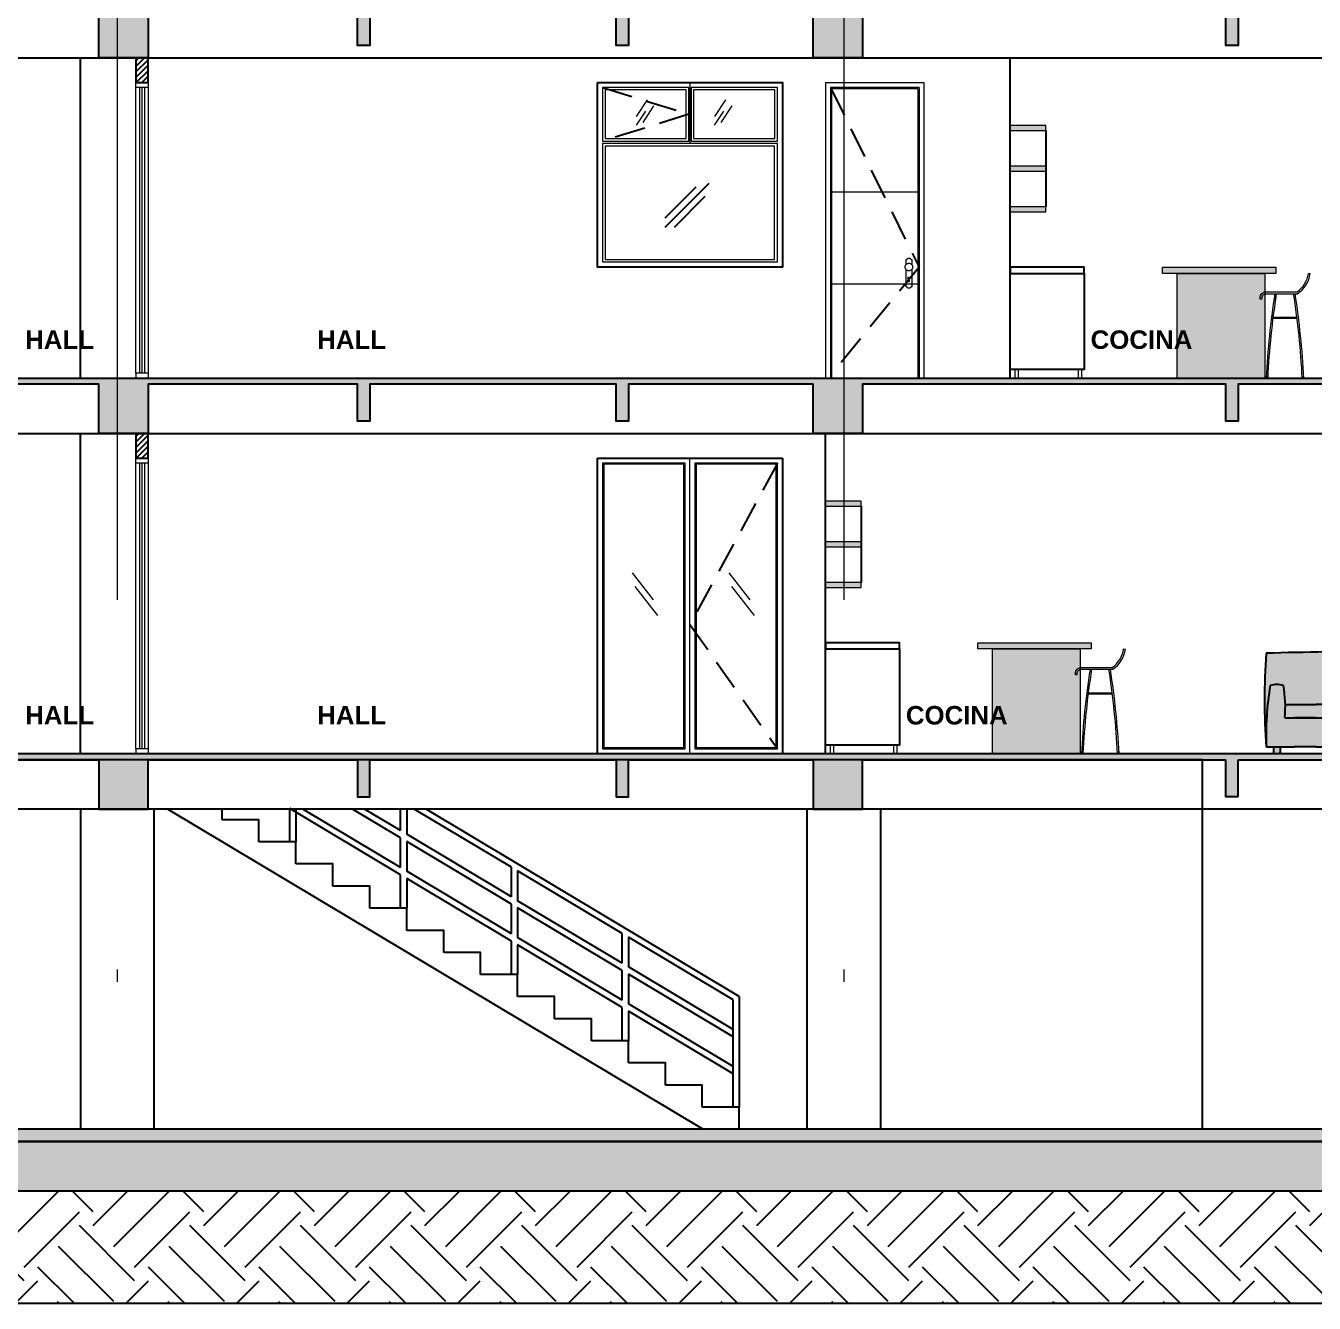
# Model space of a CAD drawing. Header units: metres. Extents: x 2750 to 2938, y 1259 to 1403.
# Drawn here: x 2909.75 to 2920.21, y 1377.21 to 1387.58 of the extents above; entities that cross this region are included whole.
import ezdxf

# ---------------------------------------------------------------- set-up
doc = ezdxf.new("R2010")
doc.units = ezdxf.units.M
doc.linetypes.add('ACAD_ISO10W100', pattern=[18, 12, -3, 0, -3])
doc.linetypes.add('HIDDEN', pattern=[0.375, 0.25, -0.125])
for name, color, linetype, lineweight in [('03-BLK.VENTANAS', 8, 'Continuous', 0), ('A-EJES', 57, 'ACAD_ISO10W100', 0), ('ARQ - Ventanas', 2, 'Continuous', 0), ('COTAS 75', 2, 'Continuous', 0), ('LF TEXTOS', 4, 'Continuous', 18), ('MURO P1', 3, 'Continuous', 0), ('MURO P2', 2, 'Continuous', 0), ('MURO P3', 1, 'Continuous', 0)]:
    doc.layers.add(name, color=color, linetype=linetype, lineweight=lineweight)
for name, color, linetype in [('2', 2, 'Continuous'), ('255', 255, 'Continuous'), ('4', 6, 'Continuous'), ('HA', 8, 'Continuous'), ('HATCH', 250, 'Continuous'), ('MOBILIARIO MOVIL', 250, 'Continuous'), ('MUEBLES', 1, 'Continuous'), ('MURO', 5, 'Continuous'), ('MUROP2', 1, 'Continuous'), ('PLANO4-ELEV-A', 3, 'Continuous'), ('PROY', 8, 'HIDDEN'), ('SECCION', 6, 'Continuous'), ('solid', 252, 'Continuous')]:
    doc.layers.add(name, color=color, linetype=linetype)
doc.layers.add('ARQ - Fondo Secc', color=252, linetype='Continuous', lineweight=9, true_color=0x94948f)
doc.styles.get("Standard").update_dxf_attribs({"font": 'Arial.ttf'})

# ---------------------------------------------------------------- blocks, each defined once
blk = doc.blocks.new('sofa triple')
at = {"layer": '255'}
h = blk.add_hatch(color=256, dxfattribs=at)
h.paths.add_polyline_path([(1.824, 0.815, 0.00706), (0.869, 0.829, 0.00706), (-0.085, 0.815, 0.038384), (-0.085, 0.054, -0.053935), (-0.054, 0.553, -0.166667), (0.054, 0.553, -0.040459), (0.069, 0.4), (0.319, 0.4), (0.869, 0.4), (1.42, 0.4), (1.67, 0.4, -0.040459), (1.685, 0.553, -0.166667), (1.793, 0.553, -0.053935), (1.824, 0.054, 0.038384)])
h.paths.add_polyline_path([(0.599, 0.4), (0.319, 0.4), (0.069, 0.4, -0.028396), (0.065, 0.292), (0.141, 0.292), (0.319, 0.292), (0.599, 0.292)], flags=17)
h.paths.add_polyline_path([(1.14, 0.4), (0.869, 0.4), (0.599, 0.4), (0.599, 0.292), (0.869, 0.292), (1.14, 0.292)], flags=17)
h.paths.add_polyline_path([(1.67, 0.4), (1.42, 0.4), (1.14, 0.4), (1.14, 0.292), (1.42, 0.292), (1.598, 0.292), (1.674, 0.292, -0.028396)], flags=17)
h.paths.add_polyline_path([(1.793, 0.553, 0.166667), (1.685, 0.553, 0.068933), (1.674, 0.292), (1.598, 0.292), (1.42, 0.292), (0.869, 0.292), (0.319, 0.292), (0.141, 0.292), (0.065, 0.292, 0.068933), (0.054, 0.553, 0.166667), (-0.054, 0.553, 0.053935), (-0.085, 0.054), (0.141, 0.054), (0.319, 0.054), (0.869, 0.054), (1.42, 0.054), (1.598, 0.054), (1.824, 0.054, 0.053935)])
h.paths.add_polyline_path([(1.766, 0.054), (1.712, 0.054), (1.712, 0.009, 0.414214), (1.721, 0), (1.757, 0, 0.414214), (1.766, 0.009)])
h.paths.add_polyline_path([(0.027, 0.054), (-0.027, 0.054), (-0.027, 0.009, 0.414214), (-0.018, 0), (0.018, 0, 0.414214), (0.027, 0.009)])
for p, q in [((0.069, 0.4), (0.319, 0.4)), ((0.869, 0.4), (0.319, 0.4)), ((0.599, 0.292), (0.599, 0.4)), ((0.869, 0.4), (1.42, 0.4)), ((1.14, 0.292), (1.14, 0.4)), ((1.67, 0.4), (1.42, 0.4)), ((0.065, 0.292), (0.141, 0.292)), ((0.069, 0.292), (0.319, 0.292)), ((0.319, 0.292), (0.141, 0.292)), ((0.319, 0.292), (0.869, 0.292)), ((1.42, 0.292), (0.869, 0.292)), ((1.42, 0.292), (1.598, 0.292)), ((1.674, 0.292), (1.598, 0.292)), ((-0.085, 0.054), (0.141, 0.054)), ((-0.027, 0.054), (-0.027, 0.009)), ((-0.018, 0), (0.018, 0)), ((0.027, 0.054), (0.027, 0.009)), ((0.319, 0.054), (0.141, 0.054)), ((0.319, 0.054), (0.869, 0.054)), ((1.42, 0.054), (0.869, 0.054)), ((1.42, 0.054), (1.598, 0.054)), ((1.824, 0.054), (1.598, 0.054)), ((1.712, 0.054), (1.712, 0.009)), ((1.757, 0), (1.721, 0)), ((1.766, 0.054), (1.766, 0.009))]:
    blk.add_line(p, q)
for centre, radius, start, end in [((4.865, 0.434), 4.965, 175.6037, 184.3963), ((0.869, -32.987), 33.816, 90, 91.618), ((0.869, -32.987), 33.816, 88.382, 90), ((-3.126, 0.434), 4.965, 355.6037, 4.3963), ((2.237, 0.158), 2.324, 170.2179, 182.5668), ((0, 0.396), 0.166, 71.0754, 108.9246), ((-0.882, 0.383), 0.951, 354.546, 10.3126), ((2.621, 0.383), 0.951, 169.6874, 185.454), ((1.739, 0.396), 0.166, 71.0754, 108.9246), ((-0.498, 0.158), 2.324, 357.4332, 9.7821), ((-0.018, 0.009), 0.00899, 180, 270), ((0.018, 0.009), 0.00899, 270, 360), ((1.721, 0.009), 0.00899, 180, 270), ((1.757, 0.009), 0.00899, 270, 360)]:
    blk.add_arc(centre, radius, start, end)
at = {"layer": 'DEFPOINTS', "color": 0, "linetype": 'ByBlock'}
for p in [(-0.085, 0.054), (1.824, 0.054)]:
    blk.add_point(p, dxfattribs=at)
blk = doc.blocks.new('*U86')
at = {"layer": 'ARQ - Ventanas', "color": 8, "transparency": 33554687}
for p, q in [((103.438, -68.136), (105.758, -68.136)), ((103.438, -68.186), (105.758, -68.186)), ((105.758, -68.236), (103.438, -68.236))]:
    blk.add_line(p, q, dxfattribs=at)
at = {"layer": 'ARQ - Ventanas', "transparency": 33554687}
for p, q in [((103.438, -68.166), (105.758, -68.166)), ((103.438, -68.166), (105.758, -68.166)), ((103.438, -68.206), (105.758, -68.206)), ((105.758, -68.136), (105.758, -68.236)), ((105.758, -68.136), (105.798, -68.136)), ((105.758, -68.236), (105.798, -68.236))]:
    blk.add_line(p, q, dxfattribs=at)
blk.add_lwpolyline([(103.398, -68.136), (103.438, -68.136), (103.438, -68.236), (103.398, -68.236)], dxfattribs=at)
blk = doc.blocks.new('silla')
at = {"color": 1, "lineweight": 5}
for p, q in [((94676.052, 35219.286), (94676.067, 35219.284)), ((94675.78, 35219.121), (94675.94, 35219.121)), ((94675.675, 35219.076), (94675.66, 35219.076)), ((94675.764, 35218.921), (94675.96, 35218.921)), ((94675.765, 35218.931), (94675.959, 35218.931)), ((94675.71, 35218.451), (94675.722, 35218.45)), ((94675.71, 35218.436), (94675.722, 35218.436)), ((94676.002, 35218.45), (94676.014, 35218.451)), ((94676.002, 35218.436), (94676.014, 35218.436))]:
    blk.add_line(p, q, dxfattribs=at)
for points in [[(94675.66, 35219.076), (94675.66, 35219.086, -0.414214), (94675.71, 35219.136), (94675.96, 35219.136, 0.206179), (94676.052, 35219.286, -1.625334)], [(94675.675, 35219.076), (94675.675, 35219.086, -0.414214), (94675.71, 35219.121), (94675.964, 35219.121, 0.211464), (94676.067, 35219.284, 0.211464)]]:
    blk.add_lwpolyline(points, format="xyb", dxfattribs=at)
for centre, radius, start, end in [((94682.159, 35218.123), 6.457, 171.1089, 177.2215), ((94682.159, 35218.123), 6.445, 171.0922, 177.2163), ((94669.565, 35218.123), 6.445, 2.7837, 8.9078), ((94669.565, 35218.123), 6.457, 2.7785, 8.8911)]:
    blk.add_arc(centre, radius, start, end, dxfattribs=at)
blk = doc.blocks.new('wdkms')
at = {"layer": 'HATCH', "transparency": 33554687}
h = blk.add_hatch(dxfattribs=at)
h.set_pattern_fill('AR-CONC', color=1, scale=0.002)
h.paths.add_polyline_path([(2803.5, 1455.384), (2805.925, 1455.384), (2805.925, 1455.084), (2806.025, 1455.084), (2806.025, 1455.384), (2808.6, 1455.384), (2808.6, 1454.984), (2809, 1454.984), (2809, 1455.384), (2810.7, 1455.384), (2810.7, 1455.084), (2810.8, 1455.084), (2810.8, 1455.384), (2812.8, 1455.384), (2812.8, 1455.084), (2812.9, 1455.084), (2812.9, 1455.384), (2814.4, 1455.384), (2814.4, 1454.984), (2814.8, 1454.984), (2814.8, 1455.384), (2817.75, 1455.384), (2817.75, 1455.084), (2817.85, 1455.084), (2817.85, 1455.384), (2820.85, 1455.384), (2820.85, 1454.984), (2821.25, 1454.984), (2821.25, 1455.384), (2821.95, 1455.384), (2821.95, 1455.084), (2822.05, 1455.084), (2822.05, 1455.434), (2792.25, 1455.434), (2792.25, 1454.984), (2792.65, 1454.984), (2792.65, 1455.384), (2795.9, 1455.384), (2795.9, 1455.084), (2796, 1455.084), (2796, 1455.384), (2799.2, 1455.384), (2799.2, 1454.984), (2799.6, 1454.984), (2799.6, 1455.384), (2801.6, 1455.384), (2801.6, 1455.084), (2801.7, 1455.084), (2801.7, 1455.384), (2803.1, 1455.384), (2803.1, 1454.984), (2803.5, 1454.984)])
at = {"layer": '4', "transparency": 33554687}
for points in [[(2817.85, 1455.384), (2820.85, 1455.384), (2820.85, 1454.984), (2821.25, 1454.984), (2821.25, 1455.384), (2821.95, 1455.384), (2821.95, 1455.084), (2822.05, 1455.084), (2822.05, 1455.434), (2792.25, 1455.434)], [(2806.025, 1455.384), (2808.6, 1455.384), (2808.6, 1454.984), (2809, 1454.984), (2809, 1455.384), (2810.7, 1455.384), (2810.7, 1455.084), (2810.8, 1455.084), (2810.8, 1455.384), (2812.8, 1455.384), (2812.8, 1455.084), (2812.9, 1455.084), (2812.9, 1455.384), (2814.4, 1455.384), (2814.4, 1454.984), (2814.8, 1454.984), (2814.8, 1455.384)], [(2814.8, 1455.384), (2817.75, 1455.384)], [(2817.85, 1455.084), (2817.75, 1455.084), (2817.75, 1455.384)], [(2817.85, 1455.084), (2817.85, 1455.384)]]:
    blk.add_lwpolyline(points, dxfattribs=at)
at = {"layer": '4', "color": 1, "transparency": 33554687}
blk.add_lwpolyline([(2822.049, 1455.084), (2822.05, 1454.984), (2792.65, 1454.984)], dxfattribs=at)
blk = doc.blocks.new('skdjnmd')
at = {"layer": 'HATCH', "transparency": 33554687}
h = blk.add_hatch(dxfattribs=at)
h.set_pattern_fill('AR-CONC', color=1, scale=0.002)
h.paths.add_polyline_path([(2810.286, 1465.478), (2799.036, 1465.478), (2799.036, 1465.028), (2799.436, 1465.028), (2799.436, 1465.428), (2802.686, 1465.428), (2802.686, 1465.128), (2802.786, 1465.128), (2802.786, 1465.428), (2805.986, 1465.428), (2805.986, 1465.028), (2806.386, 1465.028), (2806.386, 1465.428), (2808.386, 1465.428), (2808.386, 1465.128), (2808.486, 1465.128), (2808.486, 1465.428), (2809.886, 1465.428), (2809.886, 1465.028), (2810.286, 1465.028)])
h.paths.add_polyline_path([(2815.786, 1465.428), (2817.486, 1465.428), (2817.486, 1465.128), (2817.586, 1465.128), (2817.586, 1465.428), (2819.586, 1465.428), (2819.586, 1465.128), (2819.686, 1465.128), (2819.686, 1465.428), (2821.186, 1465.428), (2821.186, 1465.028), (2821.586, 1465.028), (2821.586, 1465.428), (2824.536, 1465.428), (2824.536, 1465.128), (2824.636, 1465.128), (2824.636, 1465.428), (2827.636, 1465.428), (2827.636, 1465.028), (2828.036, 1465.028), (2828.036, 1465.428), (2828.736, 1465.428), (2828.736, 1465.128), (2828.836, 1465.128), (2828.836, 1465.478), (2814.286, 1465.478), (2814.286, 1465.128), (2814.386, 1465.128), (2814.386, 1465.428), (2815.386, 1465.428), (2815.386, 1465.028), (2815.786, 1465.028)])
at = {"layer": '4', "transparency": 33554687}
for points in [[(2814.286, 1465.478), (2828.836, 1465.478)], [(2827.636, 1465.428), (2824.636, 1465.428), (2824.636, 1465.128), (2824.536, 1465.128), (2824.536, 1465.428), (2821.586, 1465.428), (2821.586, 1465.028), (2821.186, 1465.028), (2821.186, 1465.428), (2819.686, 1465.428), (2819.686, 1465.128), (2819.586, 1465.128), (2819.586, 1465.428), (2817.586, 1465.428), (2817.586, 1465.128), (2817.486, 1465.128), (2817.486, 1465.428), (2815.786, 1465.428), (2815.786, 1465.028), (2815.386, 1465.028), (2815.386, 1465.428), (2814.386, 1465.428)]]:
    blk.add_lwpolyline(points, dxfattribs=at)
at = {"layer": '4', "color": 1, "transparency": 33554687}
blk.add_lwpolyline([(2814.286, 1465.128), (2814.286, 1465.028), (2828.836, 1465.028), (2828.836, 1465.128)], dxfattribs=at)

msp = doc.modelspace()

# ---------------------------------------------------------------- hatches: boundary and pattern name
at = {"layer": 'HA', "transparency": 33554687}
h = msp.add_hatch(dxfattribs=at)
h.set_pattern_fill('ANSI31', color=1, scale=0.01)
h.set_pattern_definition([(45, (148.303224, 64.944568), (-0.0224506403, 0.0224506403), [])])
h.paths.add_polyline_path([(2910.74, 1387.322), (2910.64, 1387.322), (2910.64, 1387.122), (2910.74, 1387.122)])
h = msp.add_hatch(dxfattribs=at)
h.set_pattern_fill('ANSI31', color=1, scale=0.01)
h.set_pattern_definition([(45, (148.303224, 61.894568), (-0.0224506403, 0.0224506403), [])])
h.paths.add_polyline_path([(2910.74, 1384.272), (2910.64, 1384.272), (2910.64, 1384.072), (2910.74, 1384.072)])
at = {"layer": 'HATCH', "transparency": 33554687}
for color, points in [(253, [(2918.029, 1386.772), (2917.74, 1386.772), (2917.74, 1386.732), (2918.029, 1386.732)]), (253, [(2918.029, 1386.442), (2917.74, 1386.442), (2917.74, 1386.402), (2918.029, 1386.402)]), (253, [(2918.029, 1386.112), (2917.74, 1386.112), (2917.74, 1386.072), (2918.029, 1386.072)]), (252, [(2918.976, 1385.622), (2919.898, 1385.622), (2919.898, 1385.572), (2918.976, 1385.572)]), (254, [(2919.095, 1385.572), (2919.807, 1385.572), (2919.807, 1384.722), (2919.095, 1384.722)]), (253, [(2916.529, 1383.722), (2916.24, 1383.722), (2916.24, 1383.682), (2916.529, 1383.682)]), (253, [(2916.529, 1383.392), (2916.24, 1383.392), (2916.24, 1383.352), (2916.529, 1383.352)]), (253, [(2916.529, 1383.062), (2916.24, 1383.062), (2916.24, 1383.022), (2916.529, 1383.022)]), (252, [(2917.476, 1382.572), (2918.398, 1382.572), (2918.398, 1382.522), (2917.476, 1382.522)]), (254, [(2917.595, 1382.522), (2918.307, 1382.522), (2918.307, 1381.672), (2917.595, 1381.672)])]:
    msp.add_hatch(color=color, dxfattribs=at).paths.add_polyline_path(points)
h = msp.add_hatch(dxfattribs=at)
h.set_pattern_fill('AR-CONC', color=1, scale=0.025)
h.set_pattern_definition([(50, (2979.9572, 1318.02376), (0.17931505, -0.01568803), [0.01875, -0.20625]), (355, (2979.9572, 1318.02376), (-0.03468783, 0.18804803), [0.015, -0.165]), (100.45144, (2979.97215, 1318.02245), (0.1446272, 0.17236), [0.01593505, -0.17528553]), (46.1842, (2979.9572, 1318.07376), (0.26681033, -0.0413798), [0.028125, -0.309375]), (96.63564, (2979.97944, 1318.0703), (0.2336655, 0.24352965), [0.0239026, -0.26292844]), (351.18416, (2979.9572, 1318.07376), (0.2336655, 0.24352965), [0.0225, -0.2475]), (21, (2979.9822, 1318.06126), (0.14922676, -0.10065472), [0.01875, -0.20625]), (326, (2979.9822, 1318.06126), (0.06082883, 0.1812875), [0.015, -0.165]), (71.45144, (2979.99464, 1318.05287), (0.2100556, 0.0806328), [0.01593505, -0.17528553]), (37.5, (2979.957205, 1318.02376), (0.003039964, 0.083223463), [0, -0.163, 0, -0.1675, 0, -0.165625]), (7.5, (2979.957205, 1318.02376), (0.065767384, 0.09860293), [0, -0.0955, 0, -0.15925, 0, -0.063125]), (327.5, (2979.901455, 1318.02376), (0.13345561, -0.00563872), [0, -0.0625, 0, -0.195, 0, -0.25875]), (317.5, (2979.87645, 1318.02376), (0.14579654, 0.02502625), [0, -0.08125, 0, -0.1295, 0, -0.18375])])
h.paths.add_polyline_path([(2922.99, 1378.622), (2893.99, 1378.622), (2893.99, 1378.522), (2922.99, 1378.522)])
h = msp.add_hatch(dxfattribs=at)
h.set_pattern_fill('GRAVEL', color=1, scale=0.25)
h.set_pattern_definition([(228.012788, (2980.137205, 1318.273759), (-2, -2.25), [0.033634, -3.329772]), (184.969741, (2980.114705, 1318.248759), (3, 0.25), [0.057717, -5.7139812]), (132.510447, (2980.057205, 1318.243759), (2.5, -2.75), [0.040697, -4.02900815]), (267.273689, (2979.959705, 1318.181259), (0.25, 5), [0.0525595, -5.2033895]), (292.833654, (2979.957205, 1318.128759), (-1.25, 3), [0.05153875, -5.1023433]), (357.273689, (2979.977205, 1318.081259), (-5, 0.25), [0.0525595, -5.2033895]), (37.69424, (2980.029705, 1318.078759), (-3.25, -2.5), [0.06950725, -6.88121214]), (72.255328, (2980.084705, 1318.121259), (1.75, 5.5), [0.065622, -6.4965804]), (121.429566, (2980.104705, 1318.183759), (-2, 3.25), [0.0527375, -5.2210183]), (175.236358, (2980.077205, 1318.228759), (2.75, -0.25), [0.060208, -2.95019064]), (222.397438, (2980.017205, 1318.233759), (-3, -2.75), [0.077862, -7.70834375]), (138.814075, (2980.207205, 1318.178759), (-1.75, 1.5), [0.02657525, -2.6309612]), (171.469234, (2980.187205, 1318.196259), (3.25, -0.5), [0.05055925, -5.00537785]), (225, (2980.1372, 1318.20376), (0, -0.25), [0.03535525, -0.31819814]), (203.19859, (2980.119705, 1318.23376), (1.25, 0.5), [0.0190395, -1.8849038]), (291.80141, (2980.102205, 1318.22626), (-0.25, 0.75), [0.02692575, -1.31936545]), (30.963757, (2980.112205, 1318.20126), (0.75, 0.5), [0.04373225, -1.4140057]), (161.56505, (2980.149705, 1318.22376), (0.5, -0.25), [0.03162275, -0.75894667]), (16.38954, (2979.957205, 1318.226259), (2.5, 0.75), [0.0443, -4.3857113]), (70.346176, (2979.999705, 1318.238759), (-1, -2.75), [0.03716525, -3.67935194]), (293.19859, (2980.149705, 1318.27376), (-0.5, 1.25), [0.03807875, -1.8658645]), (343.61046, (2980.164705, 1318.238759), (-2.5, 0.75), [0.0443, -4.3857113]), (339.443955, (2979.957205, 1318.07126), (-1.25, 0.5), [0.04272, -2.09328094]), (294.77514, (2979.997205, 1318.056259), (-1.25, 2.75), [0.0357945, -3.54366077]), (66.80141, (2980.152205, 1318.02376), (0.5, 1.25), [0.03807875, -1.8658645]), (17.354025, (2980.167205, 1318.058759), (-3.25, -1), [0.04190775, -4.1488559]), (69.443955, (2980.029705, 1318.02376), (-0.5, -1.25), [0.02136, -2.11464094]), (101.30993, (2980.137205, 1318.02376), (-0.25, 1), [0.0127475, -1.2620074]), (165.963757, (2980.134705, 1318.03626), (0.75, -0.25), [0.05153875, -0.97923766]), (186.009006, (2980.084705, 1318.048759), (2.5, 0.25), [0.0477625, -4.7284808]), (303.69007, (2980.112205, 1318.17876), (-0.25, 0.5), [0.0360555, -0.8653323]), (353.157227, (2980.132205, 1318.148759), (4.25, -0.5), [0.0629485, -6.23189066]), (60.945396, (2980.194705, 1318.141259), (-1, -1.75), [0.025739, -2.54816854]), (90, (2980.2072, 1318.16376), (-0.25, 0.25), [0.015, -0.235]), (120.256437, (2980.079705, 1318.056259), (1, -1.75), [0.034731, -3.43838]), (48.012788, (2980.062205, 1318.086259), (2, 2.25), [0.067268, -3.296138]), (0, (2980.1072, 1318.13626), (0.25, 0.25), [0.065, -0.185]), (325.304846, (2980.172205, 1318.136259), (2.5, -1.75), [0.0395285, -3.9133186]), (254.054604, (2980.204705, 1318.11376), (-0.25, -1), [0.0364005, -1.783627]), (207.645975, (2980.194705, 1318.078759), (-4.75, -2.5), [0.05926625, -5.86736855]), (175.426079, (2980.142205, 1318.051259), (-3.25, 0.25), [0.06269975, -6.20726835])])
h.paths.add_polyline_path([(2893.99, 1378.522), (2893.99, 1378.122), (2922.99, 1378.122), (2922.99, 1378.522)])
at = {"layer": 'SECCION', "transparency": 33554554}
h = msp.add_hatch(dxfattribs=at)
h.set_pattern_fill('EARTH', color=8, scale=0.1, angle=45)
h.set_pattern_definition([(45, (148.3032, 61.8946), (1e-16, 0.89802561), [0.635, -0.635]), (45, (148.13484, 62.06295), (1e-16, 0.89802561), [0.635, -0.635]), (45, (147.96646, 62.2313), (1e-16, 0.89802561), [0.635, -0.635]), (135, (147.96646, 62.3436), (-0.89802561, 1e-16), [0.635, -0.635]), (135, (148.13484, 62.51196), (-0.89802561, 1e-16), [0.635, -0.635]), (135, (148.3032, 62.68034), (-0.89802561, 1e-16), [0.635, -0.635])])
h.paths.add_polyline_path([(2888.865, 1377.209), (2922.99, 1377.209), (2922.99, 1378.122), (2893.99, 1378.122), (2893.99, 1378.522), (2893.99, 1378.622), (2893.99, 1381.172), (2889.165, 1381.172), (2889.165, 1381.572), (2889.165, 1381.672), (2889.165, 1384.272), (2889.165, 1384.722), (2889.165, 1386.261), (2888.865, 1386.261)])

# ---------------------------------------------------------------- linework, layer by layer
at = {"layer": '03-BLK.VENTANAS', "color": 2, "transparency": 33554687}
msp.add_line((2915.14, 1387.122), (2915.14, 1386.626), dxfattribs=at)
at = {"layer": '03-BLK.VENTANAS', "color": 8, "transparency": 33554687}
for p, q in [((2916.24, 1387.122), (2916.24, 1384.722)), ((2916.28, 1387.082), (2916.28, 1384.722)), ((2916.29, 1387.072), (2916.29, 1384.722))]:
    msp.add_line(p, q, dxfattribs=at)
at = {"layer": '03-BLK.VENTANAS', "transparency": 33554687}
for p, q in [((2914.706, 1386.846), (2914.795, 1386.982)), ((2915.341, 1386.846), (2915.43, 1386.982)), ((2914.778, 1386.889), (2914.702, 1386.775)), ((2914.759, 1386.796), (2914.847, 1386.932)), ((2915.413, 1386.889), (2915.337, 1386.775)), ((2915.393, 1386.796), (2915.482, 1386.932))]:
    msp.add_line(p, q, dxfattribs=at)
at = {"layer": '03-BLK.VENTANAS', "color": 2, "transparency": 33554687}
for points in [[(2914.43, 1386.646), (2915.13, 1386.646), (2915.13, 1387.082), (2914.43, 1387.082)], [(2914.45, 1386.666), (2915.11, 1386.666), (2915.11, 1387.062), (2914.45, 1387.062)], [(2915.85, 1387.082), (2915.15, 1387.082), (2915.15, 1386.646), (2915.85, 1386.646)], [(2915.83, 1387.062), (2915.168, 1387.062), (2915.168, 1386.666), (2915.83, 1386.666)], [(2915.85, 1386.626), (2914.43, 1386.626), (2914.43, 1385.666), (2915.85, 1385.666)], [(2915.826, 1386.606), (2914.45, 1386.606), (2914.45, 1385.686), (2915.826, 1385.686)]]:
    msp.add_lwpolyline(points, close=True, dxfattribs=at)
at = {"layer": '03-BLK.VENTANAS', "color": 8, "transparency": 33554687}
for points in [[(2916.24, 1387.122), (2917.04, 1387.122)], [(2917, 1387.082), (2916.28, 1387.082)], [(2916.99, 1387.072), (2916.29, 1387.072)], [(2916.99, 1387.072), (2916.99, 1384.722)], [(2917, 1387.082), (2917, 1384.722)], [(2917.04, 1387.122), (2917.04, 1384.722)], [(2916.28, 1386.235), (2917, 1386.235)], [(2916.28, 1385.488), (2917, 1385.488)]]:
    msp.add_lwpolyline(points, dxfattribs=at)
at = {"layer": '03-BLK.VENTANAS', "transparency": 33554687}
for points in [[(2914.843, 1382.922), (2914.673, 1383.141)], [(2915.628, 1382.922), (2915.457, 1383.141)], [(2914.879, 1382.795), (2914.695, 1383.03)], [(2915.664, 1382.795), (2915.48, 1383.03)]]:
    msp.add_lwpolyline(points, dxfattribs=at)
at = {"layer": '2', "transparency": 33554687}
for points in [[(2910.9, 1381.222), (2915.248, 1378.622)], [(2911.34, 1381.135), (2911.34, 1381.222)], [(2911.64, 1380.955), (2911.64, 1381.135), (2911.34, 1381.135)], [(2911.94, 1380.776), (2911.94, 1380.955), (2911.64, 1380.955)], [(2912.24, 1380.596), (2912.24, 1380.776), (2911.94, 1380.776)], [(2912.54, 1380.417), (2912.54, 1380.596), (2912.24, 1380.596)], [(2912.84, 1380.237), (2912.84, 1380.417), (2912.54, 1380.417)], [(2913.14, 1380.058), (2913.14, 1380.237), (2912.84, 1380.237)], [(2913.44, 1379.878), (2913.44, 1380.058), (2913.14, 1380.058)], [(2913.74, 1379.699), (2913.74, 1379.878), (2913.44, 1379.878)], [(2914.04, 1379.519), (2914.04, 1379.699), (2913.74, 1379.699)], [(2914.34, 1379.34), (2914.34, 1379.519), (2914.04, 1379.519)], [(2914.64, 1379.16), (2914.64, 1379.34), (2914.34, 1379.34)], [(2914.94, 1378.981), (2914.94, 1379.16), (2914.64, 1379.16)], [(2915.24, 1378.801), (2915.24, 1378.981), (2914.94, 1378.981)], [(2915.54, 1378.622), (2915.54, 1378.801), (2915.24, 1378.801)]]:
    msp.add_lwpolyline(points, dxfattribs=at)
at = {"layer": '2', "color": 3, "transparency": 33554687}
for points in [[(2911.94, 1381.222), (2911.94, 1380.955), (2911.89, 1380.955), (2911.89, 1381.227)], [(2912.79, 1380.688), (2911.89, 1381.227)], [(2912.79, 1380.747), (2911.996, 1381.222)], [(2912.79, 1380.988), (2912.4, 1381.222)], [(2912.79, 1381.047), (2912.497, 1381.222)], [(2912.79, 1381.047), (2912.79, 1381.222)], [(2912.84, 1381.222), (2912.84, 1381.017)], [(2913.69, 1380.75), (2912.901, 1381.222)], [(2915.54, 1379.701), (2912.999, 1381.222)], [(2912.79, 1380.747), (2912.79, 1380.988)], [(2913.69, 1380.508), (2912.84, 1381.017)], [(2912.84, 1380.958), (2912.84, 1380.717)], [(2913.69, 1380.45), (2912.84, 1380.958)], [(2912.84, 1380.658), (2912.84, 1380.417), (2912.79, 1380.417), (2912.79, 1380.688)], [(2913.69, 1380.208), (2912.84, 1380.717)], [(2913.69, 1380.508), (2913.69, 1380.75)], [(2913.74, 1380.72), (2913.74, 1380.478)], [(2914.59, 1380.211), (2913.74, 1380.72)], [(2913.69, 1380.15), (2912.84, 1380.658)], [(2914.59, 1379.97), (2913.74, 1380.478)], [(2913.69, 1380.208), (2913.69, 1380.45)], [(2913.74, 1380.42), (2913.74, 1380.178)], [(2914.59, 1379.911), (2913.74, 1380.42)], [(2913.74, 1380.12), (2913.74, 1379.878), (2913.69, 1379.878), (2913.69, 1380.15)], [(2914.59, 1379.67), (2913.74, 1380.178)], [(2914.59, 1379.97), (2914.59, 1380.211)], [(2914.64, 1380.181), (2914.64, 1379.94)], [(2915.49, 1379.673), (2914.64, 1380.181)], [(2914.59, 1379.611), (2913.74, 1380.12)], [(2915.49, 1379.431), (2914.64, 1379.94)], [(2914.59, 1379.67), (2914.59, 1379.911)], [(2914.64, 1379.881), (2914.64, 1379.64)], [(2915.49, 1379.373), (2914.64, 1379.881)], [(2915.49, 1379.131), (2914.64, 1379.64)], [(2915.54, 1379.701), (2915.54, 1378.801), (2915.49, 1378.801), (2915.49, 1379.673)], [(2914.64, 1379.581), (2914.64, 1379.34), (2914.59, 1379.34), (2914.59, 1379.611)], [(2915.49, 1379.073), (2914.64, 1379.581)]]:
    msp.add_lwpolyline(points, dxfattribs=at)
at = {"layer": 'A-EJES', "transparency": 33554687}
for points in [[(2910.49, 1394.92), (2910.49, 1378.122)], [(2916.39, 1394.92), (2916.39, 1378.122)]]:
    msp.add_lwpolyline(points, dxfattribs=at)
at = {"layer": 'ARQ - Fondo Secc', "color": 8, "transparency": 33554687}
for p, q in [((2916.903, 1385.688), (2916.904, 1385.69)), ((2916.904, 1385.69), (2916.905, 1385.691)), ((2916.905, 1385.691), (2916.907, 1385.693)), ((2916.907, 1385.693), (2916.909, 1385.694)), ((2916.909, 1385.694), (2916.911, 1385.695)), ((2916.911, 1385.695), (2916.913, 1385.696)), ((2916.913, 1385.696), (2916.915, 1385.696)), ((2916.915, 1385.696), (2916.917, 1385.696)), ((2916.917, 1385.696), (2916.92, 1385.696)), ((2916.92, 1385.696), (2916.922, 1385.696)), ((2916.922, 1385.696), (2916.924, 1385.695)), ((2916.924, 1385.695), (2916.926, 1385.694)), ((2916.926, 1385.694), (2916.928, 1385.693)), ((2916.928, 1385.693), (2916.93, 1385.691)), ((2916.93, 1385.691), (2916.931, 1385.69)), ((2916.931, 1385.69), (2916.932, 1385.688)), ((2916.887, 1385.628), (2916.888, 1385.632)), ((2916.887, 1385.624), (2916.887, 1385.628)), ((2916.887, 1385.62), (2916.887, 1385.624)), ((2916.888, 1385.616), (2916.887, 1385.62)), ((2916.888, 1385.632), (2916.889, 1385.635)), ((2916.889, 1385.612), (2916.888, 1385.616)), ((2916.889, 1385.635), (2916.891, 1385.639)), ((2916.891, 1385.608), (2916.889, 1385.612)), ((2916.891, 1385.639), (2916.893, 1385.642)), ((2916.893, 1385.605), (2916.891, 1385.608)), ((2916.893, 1385.642), (2916.896, 1385.645)), ((2916.896, 1385.602), (2916.893, 1385.605)), ((2916.895, 1385.684), (2916.901, 1385.684)), ((2916.895, 1385.644), (2916.895, 1385.684)), ((2916.895, 1385.644), (2916.895, 1385.684)), ((2916.895, 1385.464), (2916.895, 1385.603)), ((2916.895, 1385.464), (2916.895, 1385.603)), ((2916.896, 1385.645), (2916.899, 1385.648)), ((2916.899, 1385.599), (2916.896, 1385.602)), ((2916.899, 1385.648), (2916.902, 1385.65)), ((2916.902, 1385.597), (2916.899, 1385.599)), ((2916.901, 1385.686), (2916.903, 1385.688)), ((2916.901, 1385.684), (2916.901, 1385.686)), ((2916.902, 1385.65), (2916.906, 1385.652)), ((2916.906, 1385.595), (2916.902, 1385.597)), ((2916.906, 1385.652), (2916.91, 1385.653)), ((2916.91, 1385.594), (2916.906, 1385.595)), ((2916.91, 1385.653), (2916.914, 1385.654)), ((2916.914, 1385.593), (2916.91, 1385.594)), ((2916.914, 1385.654), (2916.917, 1385.654)), ((2916.917, 1385.593), (2916.914, 1385.593)), ((2916.917, 1385.654), (2916.921, 1385.654)), ((2916.921, 1385.593), (2916.917, 1385.593)), ((2916.921, 1385.654), (2916.925, 1385.653)), ((2916.925, 1385.594), (2916.921, 1385.593)), ((2916.925, 1385.653), (2916.929, 1385.652)), ((2916.929, 1385.595), (2916.925, 1385.594)), ((2916.929, 1385.652), (2916.933, 1385.65)), ((2916.933, 1385.597), (2916.929, 1385.595)), ((2916.932, 1385.688), (2916.934, 1385.686)), ((2916.933, 1385.65), (2916.936, 1385.648)), ((2916.936, 1385.599), (2916.933, 1385.597)), ((2916.934, 1385.686), (2916.934, 1385.684)), ((2916.934, 1385.684), (2916.94, 1385.684)), ((2916.936, 1385.648), (2916.939, 1385.645)), ((2916.939, 1385.602), (2916.936, 1385.599)), ((2916.939, 1385.645), (2916.942, 1385.642)), ((2916.942, 1385.605), (2916.939, 1385.602)), ((2916.94, 1385.684), (2916.94, 1385.644)), ((2916.94, 1385.603), (2916.94, 1385.464)), ((2916.942, 1385.642), (2916.944, 1385.639)), ((2916.944, 1385.608), (2916.942, 1385.605)), ((2916.944, 1385.639), (2916.946, 1385.635)), ((2916.946, 1385.612), (2916.944, 1385.608)), ((2916.946, 1385.635), (2916.947, 1385.632)), ((2916.947, 1385.616), (2916.946, 1385.612)), ((2916.947, 1385.632), (2916.948, 1385.628)), ((2916.948, 1385.62), (2916.947, 1385.616)), ((2916.948, 1385.628), (2916.948, 1385.624)), ((2916.948, 1385.624), (2916.948, 1385.62)), ((2916.91, 1385.536), (2916.911, 1385.537)), ((2916.91, 1385.535), (2916.91, 1385.536)), ((2916.91, 1385.534), (2916.91, 1385.535)), ((2916.91, 1385.533), (2916.91, 1385.534)), ((2916.91, 1385.532), (2916.91, 1385.533)), ((2916.91, 1385.531), (2916.91, 1385.532)), ((2916.911, 1385.53), (2916.91, 1385.531)), ((2916.911, 1385.538), (2916.912, 1385.539)), ((2916.911, 1385.537), (2916.911, 1385.538)), ((2916.911, 1385.529), (2916.911, 1385.53)), ((2916.912, 1385.529), (2916.911, 1385.529)), ((2916.912, 1385.539), (2916.913, 1385.539)), ((2916.912, 1385.528), (2916.912, 1385.529)), ((2916.912, 1385.528), (2916.912, 1385.511)), ((2916.912, 1385.511), (2916.913, 1385.51)), ((2916.913, 1385.54), (2916.914, 1385.54)), ((2916.913, 1385.539), (2916.913, 1385.54)), ((2916.913, 1385.51), (2916.913, 1385.51)), ((2916.913, 1385.51), (2916.913, 1385.509)), ((2916.913, 1385.509), (2916.913, 1385.509)), ((2916.913, 1385.509), (2916.914, 1385.508)), ((2916.914, 1385.54), (2916.915, 1385.541)), ((2916.914, 1385.508), (2916.914, 1385.508)), ((2916.914, 1385.508), (2916.914, 1385.507)), ((2916.914, 1385.507), (2916.915, 1385.507)), ((2916.915, 1385.541), (2916.916, 1385.541)), ((2916.915, 1385.507), (2916.916, 1385.506)), ((2916.916, 1385.541), (2916.917, 1385.541)), ((2916.916, 1385.506), (2916.917, 1385.506)), ((2916.916, 1385.506), (2916.916, 1385.506)), ((2916.917, 1385.541), (2916.918, 1385.541)), ((2916.917, 1385.506), (2916.917, 1385.506)), ((2916.917, 1385.506), (2916.918, 1385.506)), ((2916.918, 1385.541), (2916.919, 1385.541)), ((2916.918, 1385.506), (2916.919, 1385.506)), ((2916.919, 1385.541), (2916.92, 1385.541)), ((2916.919, 1385.506), (2916.92, 1385.507)), ((2916.919, 1385.506), (2916.919, 1385.506)), ((2916.92, 1385.541), (2916.921, 1385.54)), ((2916.92, 1385.507), (2916.921, 1385.507)), ((2916.921, 1385.54), (2916.922, 1385.54)), ((2916.921, 1385.508), (2916.922, 1385.509)), ((2916.921, 1385.508), (2916.921, 1385.508)), ((2916.921, 1385.507), (2916.921, 1385.508)), ((2916.922, 1385.54), (2916.922, 1385.539)), ((2916.922, 1385.539), (2916.923, 1385.539)), ((2916.923, 1385.529), (2916.922, 1385.528)), ((2916.922, 1385.511), (2916.922, 1385.528)), ((2916.922, 1385.51), (2916.922, 1385.511)), ((2916.922, 1385.509), (2916.922, 1385.51)), ((2916.922, 1385.51), (2916.922, 1385.51)), ((2916.922, 1385.509), (2916.922, 1385.509)), ((2916.923, 1385.539), (2916.924, 1385.538)), ((2916.924, 1385.529), (2916.923, 1385.529)), ((2916.924, 1385.538), (2916.924, 1385.537)), ((2916.924, 1385.537), (2916.925, 1385.536)), ((2916.925, 1385.531), (2916.924, 1385.53)), ((2916.924, 1385.53), (2916.924, 1385.529)), ((2916.925, 1385.536), (2916.925, 1385.535)), ((2916.925, 1385.535), (2916.925, 1385.534)), ((2916.925, 1385.534), (2916.925, 1385.533)), ((2916.925, 1385.533), (2916.925, 1385.532)), ((2916.925, 1385.532), (2916.925, 1385.531)), ((2916.901, 1385.464), (2916.895, 1385.464)), ((2916.901, 1385.462), (2916.901, 1385.464)), ((2916.903, 1385.46), (2916.901, 1385.462)), ((2916.904, 1385.458), (2916.903, 1385.46)), ((2916.905, 1385.456), (2916.904, 1385.458)), ((2916.907, 1385.455), (2916.905, 1385.456)), ((2916.909, 1385.453), (2916.907, 1385.455)), ((2916.911, 1385.452), (2916.909, 1385.453)), ((2916.913, 1385.452), (2916.911, 1385.452)), ((2916.915, 1385.451), (2916.913, 1385.452)), ((2916.917, 1385.451), (2916.915, 1385.451)), ((2916.92, 1385.451), (2916.917, 1385.451)), ((2916.922, 1385.452), (2916.92, 1385.451)), ((2916.924, 1385.452), (2916.922, 1385.452)), ((2916.926, 1385.453), (2916.924, 1385.452)), ((2916.928, 1385.455), (2916.926, 1385.453)), ((2916.93, 1385.456), (2916.928, 1385.455)), ((2916.931, 1385.458), (2916.93, 1385.456)), ((2916.932, 1385.46), (2916.931, 1385.458)), ((2916.934, 1385.462), (2916.932, 1385.46)), ((2916.934, 1385.464), (2916.934, 1385.462)), ((2916.94, 1385.464), (2916.934, 1385.464))]:
    msp.add_line(p, q, dxfattribs=at)
at = {"layer": 'COTAS 75', "transparency": 33554687}
for points in [[(2914.39, 1381.672), (2914.39, 1384.072), (2915.89, 1384.072), (2915.89, 1381.672)], [(2915.14, 1381.672), (2915.14, 1384.072), (2914.39, 1384.072), (2914.39, 1381.672)], [(2915.14, 1381.672), (2915.14, 1384.072)]]:
    msp.add_lwpolyline(points, dxfattribs=at)
for points in [[(2914.43, 1381.712), (2915.1, 1381.712), (2915.1, 1384.032), (2914.43, 1384.032)], [(2914.44, 1381.722), (2915.09, 1381.722), (2915.09, 1384.022), (2914.44, 1384.022)], [(2915.18, 1381.712), (2915.85, 1381.712), (2915.85, 1384.032), (2915.18, 1384.032)], [(2915.19, 1381.722), (2915.84, 1381.722), (2915.84, 1384.022), (2915.19, 1384.022)]]:
    msp.add_lwpolyline(points, close=True, dxfattribs=at)
at = {"layer": 'MURO', "color": 1, "transparency": 33554687}
for p, q in [((2910.19, 1384.722), (2910.19, 1387.322)), ((2910.19, 1381.672), (2910.19, 1384.272)), ((2910.19, 1381.222), (2910.19, 1378.622)), ((2910.79, 1378.622), (2910.79, 1381.222)), ((2916.09, 1381.222), (2916.09, 1378.622)), ((2916.69, 1378.622), (2916.69, 1381.222))]:
    msp.add_line(p, q, dxfattribs=at)
at = {"layer": 'MURO', "color": 4, "transparency": 33554687}
for p, q in [((2914.39, 1381.672), (2914.39, 1384.072)), ((2914.39, 1384.072), (2915.89, 1384.072)), ((2915.89, 1384.072), (2915.89, 1381.672))]:
    msp.add_line(p, q, dxfattribs=at)
at = {"layer": 'MURO', "transparency": 33554687}
for points in [[(2910.64, 1387.322), (2910.64, 1387.122), (2910.74, 1387.122), (2910.74, 1387.322)], [(2910.64, 1384.272), (2910.64, 1384.072), (2910.74, 1384.072), (2910.74, 1384.272)]]:
    msp.add_lwpolyline(points, dxfattribs=at)
at = {"layer": 'MURO', "color": 4, "transparency": 33554687}
for points in [[(2917.74, 1384.722), (2917.74, 1387.322)], [(2916.24, 1381.672), (2916.24, 1384.272)]]:
    msp.add_lwpolyline(points, dxfattribs=at)
at = {"layer": 'MURO', "color": 1, "transparency": 33554687}
msp.add_lwpolyline([(2889.165, 1386.261), (2888.865, 1386.261), (2888.865, 1377.209), (2922.99, 1377.209), (2922.99, 1378.122)], dxfattribs=at)
at = {"layer": 'MURO', "color": 20, "transparency": 33554687}
msp.add_lwpolyline([(2922.99, 1378.622), (2919.302, 1378.622), (2919.302, 1381.622), (2908.756, 1381.622), (2908.756, 1382.122), (2906.742, 1382.622), (2905.164, 1383.122), (2904.233, 1383.622), (2903.317, 1384.122), (2902.489, 1384.482), (2901.389, 1384.802), (2900.228, 1385.003), (2897.916, 1385.274), (2894.729, 1385.664), (2892.882, 1385.859), (2889.165, 1386.261)], dxfattribs=at)
at = {"layer": 'MURO P1', "transparency": 33554687}
for points in [[(2918.976, 1385.622), (2919.898, 1385.622), (2919.898, 1385.572), (2918.976, 1385.572)], [(2917.476, 1382.572), (2918.398, 1382.572), (2918.398, 1382.522), (2917.476, 1382.522)]]:
    msp.add_lwpolyline(points, close=True, dxfattribs=at)
at = {"layer": 'MURO P2', "transparency": 33554687}
for points in [[(2918.029, 1386.772), (2917.74, 1386.772), (2917.74, 1386.732), (2918.029, 1386.732)], [(2918.029, 1386.442), (2917.74, 1386.442), (2917.74, 1386.402), (2918.029, 1386.402)], [(2918.029, 1386.112), (2917.74, 1386.112), (2917.74, 1386.072), (2918.029, 1386.072)], [(2919.095, 1385.572), (2919.807, 1385.572), (2919.807, 1384.722), (2919.095, 1384.722)], [(2916.529, 1383.722), (2916.24, 1383.722), (2916.24, 1383.682), (2916.529, 1383.682)], [(2916.529, 1383.392), (2916.24, 1383.392), (2916.24, 1383.352), (2916.529, 1383.352)], [(2916.529, 1383.062), (2916.24, 1383.062), (2916.24, 1383.022), (2916.529, 1383.022)], [(2917.595, 1382.522), (2918.307, 1382.522), (2918.307, 1381.672), (2917.595, 1381.672)]]:
    msp.add_lwpolyline(points, close=True, dxfattribs=at)
at = {"layer": 'MURO P3', "transparency": 33554687}
for points in [[(2917.805, 1384.792), (2917.805, 1384.722), (2917.78, 1384.722), (2917.78, 1384.792)], [(2918.319, 1384.792), (2918.319, 1384.722), (2918.294, 1384.722), (2918.294, 1384.792)], [(2916.305, 1381.742), (2916.305, 1381.672), (2916.28, 1381.672), (2916.28, 1381.742)], [(2916.819, 1381.742), (2916.819, 1381.672), (2916.794, 1381.672), (2916.794, 1381.742)]]:
    msp.add_lwpolyline(points, close=True, dxfattribs=at)
at = {"layer": 'MUROP2', "transparency": 33554687}
for points in [[(2918.029, 1386.732), (2918.029, 1386.112)], [(2916.529, 1383.682), (2916.529, 1383.062)]]:
    msp.add_lwpolyline(points, dxfattribs=at)
for points in [[(2917.74, 1385.572), (2918.34, 1385.572), (2918.34, 1385.622), (2917.74, 1385.622)], [(2917.74, 1385.572), (2918.34, 1385.572), (2918.34, 1384.792), (2917.74, 1384.792)], [(2916.24, 1382.522), (2916.84, 1382.522), (2916.84, 1382.572), (2916.24, 1382.572)], [(2916.24, 1382.522), (2916.84, 1382.522), (2916.84, 1381.742), (2916.24, 1381.742)]]:
    msp.add_lwpolyline(points, close=True, dxfattribs=at)
at = {"layer": 'PLANO4-ELEV-A', "transparency": 33554687}
msp.add_lwpolyline([(2914.39, 1387.122), (2915.89, 1387.122), (2915.89, 1385.622), (2914.39, 1385.622)], close=True, dxfattribs=at)
at = {"layer": 'PROY', "transparency": 33554687}
for p, q in [((2915.85, 1384.032), (2915.14, 1382.722)), ((2915.14, 1382.722), (2915.85, 1381.712))]:
    msp.add_line(p, q, dxfattribs=at)
msp.add_lwpolyline([(2914.43, 1387.082), (2915.13, 1386.864), (2914.43, 1386.646)], dxfattribs=at)
at = {"layer": 'PROY', "color": 8, "transparency": 33554687}
msp.add_lwpolyline([(2916.28, 1387.082), (2917, 1385.622), (2916.28, 1384.742)], dxfattribs=at)
at = {"layer": 'SECCION', "transparency": 33554687}
for points in [[(2922.99, 1378.622), (2893.99, 1378.622), (2893.99, 1378.522), (2922.99, 1378.522)], [(2922.99, 1378.522), (2893.99, 1378.522), (2893.99, 1378.122), (2922.99, 1378.122)]]:
    msp.add_lwpolyline(points, close=True, dxfattribs=at)
at = {"layer": 'solid', "transparency": 33554687}
for points in [[(2914.939, 1385.948), (2915.296, 1386.305)], [(2914.939, 1386.023), (2915.19, 1386.274)], [(2915.014, 1385.948), (2915.264, 1386.199)]]:
    msp.add_lwpolyline(points, dxfattribs=at)

# ---------------------------------------------------------------- block references
at = {"layer": '4', "color": 1, "transparency": 33554687}
for name, p in [('skdjnmd', (94.954, -77.706)), ('skdjnmd', (94.954, -80.756)), ('wdkms', (101.74, -73.763))]:
    msp.add_blockref(name, p, dxfattribs=at)
at = {"layer": 'ARQ - Ventanas', "transparency": 33554687, "rotation": 269.9999999999977}
for p in [(2978.876, 1490.52), (2978.876, 1487.47)]:
    msp.add_blockref('*U86', p, dxfattribs=at)
at = {"layer": 'MOBILIARIO MOVIL', "transparency": 33554687}
for p in [(-91755.891, -33833.714), (-91757.391, -33836.764)]:
    msp.add_blockref('silla', p, dxfattribs=at)
at = {"layer": 'MUEBLES', "transparency": 33554687}
msp.add_blockref('sofa triple', (2919.905, 1381.672), dxfattribs=at)

# ---------------------------------------------------------------- texts
at = {"layer": 'LF TEXTOS', "transparency": 33554687, "char_height": 0.15, "attachment_point": 1}
for s, insert in [('{\\fArial|b1|i0|c0|p34;HALL}', (2909.742, 1385.109)), ('{\\fArial|b1|i0|c0|p34;HALL}', (2912.113, 1385.109)), ('{\\fArial|b1|i0|c0|p34;COCINA }', (2918.393, 1385.109)), ('{\\fArial|b1|i0|c0|p34;HALL}', (2909.742, 1382.059)), ('{\\fArial|b1|i0|c0|p34;HALL}', (2912.113, 1382.059)), ('{\\fArial|b1|i0|c0|p34;COCINA }', (2916.893, 1382.059))]:
    msp.add_mtext(s, dxfattribs=dict(at, insert=insert))

doc.saveas('drawing.dxf')
